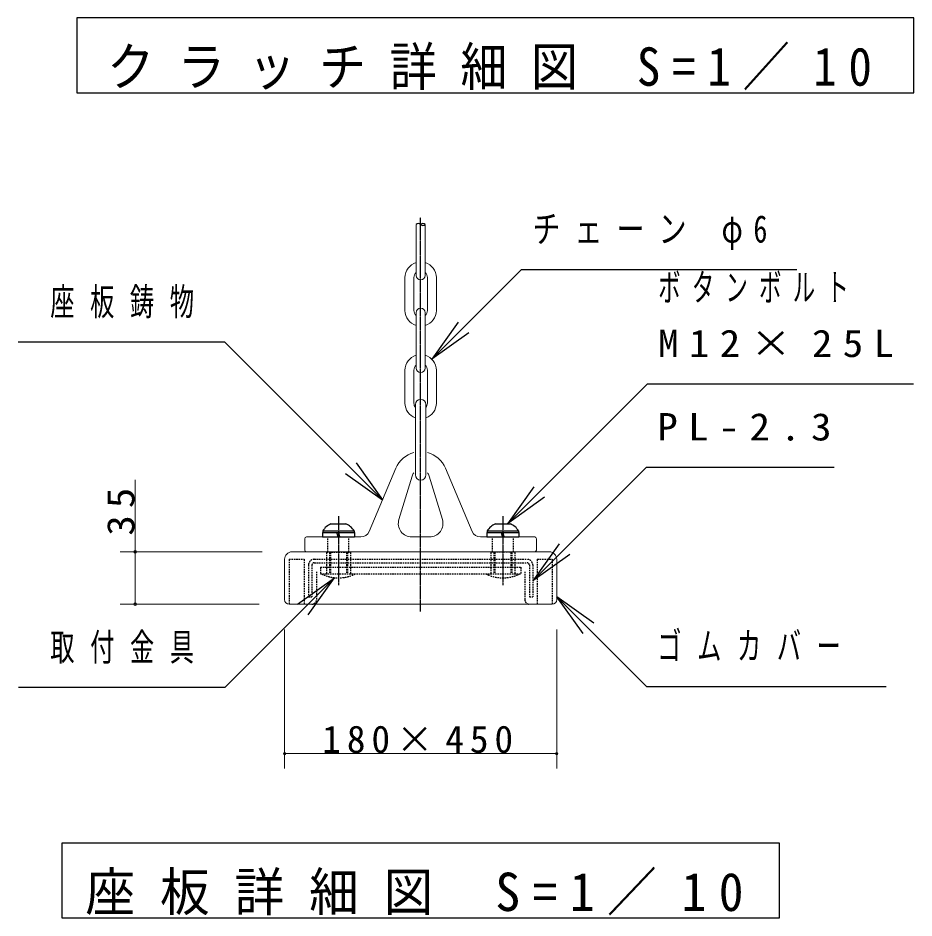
# Model space of a CAD drawing. Units: millimetres, scale not verified, with parts at other scales. Extents: x -35408 to 50, y -49934 to 13350.
# Drawn here: x -13011 to -10014, y 7135 to 10146 of the extents above; entities that cross this region are included whole.
import ezdxf

# ---------------------------------------------------------------- set-up
doc = ezdxf.new("R2010")
doc.units = ezdxf.units.MM
doc.linetypes.add('USER2', pattern=[6, 3, -1, 1, -1])
doc.linetypes.add('USER4', pattern=[8, 5, -3])
doc.layers.add('線', color=2, linetype='Continuous', lineweight=25)
doc.layers.add('補助', color=2, linetype='Continuous', lineweight=25)
doc.styles.add('ＭＳ ゴシック', font='')
doc.styles.get('ＭＳ ゴシック').set_extended_font_data('MS Gothic')

# ---------------------------------------------------------------- blocks, each defined once
blk = doc.blocks.new('dimension_origin')
at = {"color": 0, "linetype": 'Continuous', "lineweight": -2}
blk.add_circle((0, 0), 1.25, dxfattribs=at)

msp = doc.modelspace()

# ---------------------------------------------------------------- linework, layer by layer
at = {"layer": '線', "color": 7, "lineweight": 13}
for p, q in [((-11679.059, 9285.035), (-11679.059, 9455.035)), ((-11649.059, 9285.035), (-11649.059, 9455.035)), ((-11716.559, 9167.535), (-11716.559, 9277.535)), ((-11686.559, 9167.535), (-11686.559, 9277.535)), ((-11641.559, 9167.535), (-11641.559, 9277.535)), ((-11611.559, 9167.535), (-11611.559, 9277.535)), ((-11679.059, 8975.035), (-11679.059, 9160.035)), ((-11649.059, 8975.035), (-11649.059, 9160.035)), ((-11716.559, 8857.535), (-11716.559, 8967.535)), ((-11686.559, 8857.535), (-11686.559, 8967.535)), ((-11641.559, 8857.535), (-11641.559, 8967.535)), ((-11611.559, 8857.535), (-11611.559, 8967.535)), ((-11681.559, 8852.535), (-11681.559, 8617.535)), ((-11646.559, 8852.535), (-11646.559, 8617.535)), ((-11836.32, 8428.369), (-11746.975, 8640.034)), ((-11736.841, 8468.066), (-11692.773, 8613.723)), ((-11591.276, 8468.066), (-11635.344, 8613.723)), ((-11491.797, 8428.369), (-11581.143, 8640.034)), ((-12051.559, 8404.035), (-12051.559, 8366.035)), ((-12045.559, 8410.035), (-11863.959, 8410.035)), ((-11693.769, 8410.035), (-11634.348, 8410.035)), ((-11282.559, 8410.035), (-11464.159, 8410.035)), ((-11276.559, 8404.035), (-11276.559, 8366.035)), ((-12094.059, 8360.035), (-11234.059, 8360.035)), ((-12045.559, 8360.035), (-11282.559, 8360.035)), ((-12119.059, 8335.035), (-12119.059, 8200.035)), ((-11209.059, 8335.035), (-11209.059, 8200.035)), ((-12104.059, 8185.035), (-11224.059, 8185.035))]:
    msp.add_line(p, q, dxfattribs=at)
at = {"layer": '線', "color": 20, "linetype": 'USER2'}
for p, q in [((-11664.059, 8160.035), (-11664.059, 9480.035)), ((-11939.059, 8479.035), (-11939.059, 8247.865)), ((-11389.059, 8479.035), (-11389.059, 8247.865))]:
    msp.add_line(p, q, dxfattribs=at)
at = {"layer": '線'}
for p, q in [((-11964.059, 8454.035), (-11914.059, 8454.035)), ((-11414.059, 8454.035), (-11364.059, 8454.035)), ((-11992.809, 8425.035), (-11885.309, 8425.035)), ((-11992.809, 8425.035), (-11992.809, 8410.035)), ((-11992.809, 8410.035), (-11885.309, 8410.035)), ((-11991.559, 8430.035), (-11991.559, 8425.035)), ((-11991.559, 8430.035), (-11886.559, 8430.035)), ((-11991.559, 8425.035), (-11886.559, 8425.035)), ((-11939.896, 8410.035), (-11943.915, 8425.035)), ((-11934.202, 8410.035), (-11938.221, 8425.035)), ((-11886.559, 8430.035), (-11886.559, 8425.035)), ((-11885.309, 8425.035), (-11885.309, 8410.035)), ((-11442.809, 8425.035), (-11335.309, 8425.035)), ((-11442.809, 8425.035), (-11442.809, 8410.035)), ((-11442.809, 8410.035), (-11335.309, 8410.035)), ((-11441.559, 8430.035), (-11441.559, 8425.035)), ((-11441.559, 8430.035), (-11336.559, 8430.035)), ((-11441.559, 8425.035), (-11336.559, 8425.035)), ((-11389.896, 8410.035), (-11393.915, 8425.035)), ((-11384.202, 8410.035), (-11388.221, 8425.035)), ((-11336.559, 8430.035), (-11336.559, 8425.035)), ((-11335.309, 8425.035), (-11335.309, 8410.035))]:
    msp.add_line(p, q, dxfattribs=at)
at = {"layer": '線', "color": 4, "linetype": 'USER4'}
for p, q in [((-11974.059, 8360.035), (-11974.059, 8410.035)), ((-11904.059, 8360.035), (-11904.059, 8410.035)), ((-11424.059, 8360.035), (-11424.059, 8410.035)), ((-11354.059, 8360.035), (-11354.059, 8410.035)), ((-11979.059, 8358.535), (-11979.059, 8308.535)), ((-11979.059, 8358.535), (-11899.059, 8358.535)), ((-11969.059, 8358.535), (-11969.059, 8286.035)), ((-11965.674, 8358.535), (-11965.674, 8286.035)), ((-11912.444, 8358.535), (-11912.444, 8286.035)), ((-11909.059, 8358.535), (-11909.059, 8286.035)), ((-11899.059, 8358.535), (-11899.059, 8308.535)), ((-11349.059, 8358.535), (-11429.059, 8358.535)), ((-11429.059, 8358.535), (-11429.059, 8308.535)), ((-11419.059, 8358.535), (-11419.059, 8286.035)), ((-11415.674, 8358.535), (-11415.674, 8286.035)), ((-11362.444, 8358.535), (-11362.444, 8286.035)), ((-11359.059, 8358.535), (-11359.059, 8286.035)), ((-11349.059, 8358.535), (-11349.059, 8308.535)), ((-12104.059, 8335.035), (-12054.059, 8335.035)), ((-12104.059, 8335.035), (-12104.059, 8185.035)), ((-12054.059, 8335.035), (-12054.059, 8185.035)), ((-12039.059, 8316.035), (-12039.059, 8210.035)), ((-12027.559, 8316.035), (-12027.559, 8210.035)), ((-12020.059, 8335.035), (-11308.059, 8335.035)), ((-12020.059, 8323.535), (-11308.059, 8323.535)), ((-11300.559, 8316.035), (-11300.559, 8210.035)), ((-11289.059, 8316.035), (-11289.059, 8210.035)), ((-11274.059, 8335.035), (-11224.059, 8335.035)), ((-11274.059, 8335.035), (-11274.059, 8185.035)), ((-11224.059, 8335.035), (-11224.059, 8185.035)), ((-12012.559, 8293.535), (-12012.559, 8200.035)), ((-11999.059, 8308.535), (-11329.059, 8308.535)), ((-11999.059, 8308.535), (-11999.059, 8286.035)), ((-11999.059, 8286.035), (-11329.059, 8286.035)), ((-11979.059, 8308.535), (-11979.059, 8286.035)), ((-11899.059, 8308.535), (-11899.059, 8286.035)), ((-11429.059, 8308.535), (-11429.059, 8286.035)), ((-11349.059, 8308.535), (-11349.059, 8286.035)), ((-11329.059, 8308.535), (-11329.059, 8286.035)), ((-11315.559, 8293.535), (-11315.559, 8200.035)), ((-12039.059, 8210.035), (-12027.559, 8210.035)), ((-11300.559, 8210.035), (-11289.059, 8210.035))]:
    msp.add_line(p, q, dxfattribs=at)
at = {"layer": '線'}
for centre, radius, start, end in [((-11671.559, 9447.16), 10.875, 46.39718, 133.60282), ((-11656.559, 9447.16), 10.875, 46.39718, 133.60282), ((-11656.559, 9462.91), 10.875, 226.39718, 313.60282), ((-11939.059, 8397.634), 61.693, 113.90552, 148.31866), ((-11939.059, 8397.634), 61.693, 31.68134, 66.09448), ((-11389.059, 8397.634), 61.693, 113.90552, 148.31866), ((-11389.059, 8397.634), 61.693, 31.68134, 66.09448)]:
    msp.add_arc(centre, radius, start, end, dxfattribs=at)
at = {"layer": '線', "color": 7, "lineweight": 13}
for centre, radius, start, end in [((-11664.059, 9277.535), 52.5, 106.60155, 180), ((-11664.059, 9277.535), 52.5, 0, 73.39845), ((-11664.059, 9277.535), 22.5, 131.81031, 180), ((-11664.059, 9285.035), 15, 180, 0), ((-11664.059, 9277.535), 22.5, 0, 48.18969), ((-11664.059, 9167.535), 52.5, 180, 253.39845), ((-11664.059, 9167.535), 22.5, 180, 228.18969), ((-11664.059, 9160.035), 15, 0, 180), ((-11664.059, 9167.535), 52.5, 286.60155, 0), ((-11664.059, 9167.535), 22.5, 311.81031, 0), ((-11664.059, 8967.535), 52.5, 106.60155, 180), ((-11664.059, 8967.535), 52.5, 0, 73.39845), ((-11664.059, 8967.535), 22.5, 131.81031, 180), ((-11664.059, 8975.035), 15, 180, 0), ((-11664.059, 8967.535), 22.5, 0, 48.18969), ((-11664.059, 8857.535), 52.5, 180, 250.52878), ((-11664.059, 8857.535), 22.5, 180, 218.94244), ((-11664.059, 8852.535), 17.5, 0, 180), ((-11664.059, 8857.535), 52.5, 289.47122, 0), ((-11664.059, 8857.535), 22.5, 321.05756, 0), ((-11664.059, 8605.035), 90, 104.47751, 157.1151), ((-11664.059, 8605.035), 90, 22.8849, 75.52249), ((-11664.059, 8605.035), 30, 138.59038, 163.16699), ((-11664.059, 8617.535), 17.5, 180, 0), ((-11664.059, 8605.035), 30, 16.83301, 41.40962), ((-11693.769, 8455.035), 45, 163.16699, 270), ((-11634.348, 8455.035), 45, 270, 16.83301), ((-12045.559, 8404.035), 6, 90, 180), ((-11863.959, 8440.035), 30, 270, 337.1151), ((-11464.159, 8440.035), 30, 202.8849, 270), ((-11282.559, 8404.035), 6, 0, 90), ((-12094.059, 8335.035), 25, 90, 180), ((-12045.559, 8366.035), 6, 180, 270), ((-11282.559, 8366.035), 6, 270, 0), ((-11234.059, 8335.035), 25, 0, 90), ((-12104.059, 8200.035), 15, 180, 270), ((-11224.059, 8200.035), 15, 270, 0)]:
    msp.add_arc(centre, radius, start, end, dxfattribs=at)
at = {"layer": '線', "color": 4, "linetype": 'USER4'}
for centre, radius, start, end in [((-12020.059, 8316.035), 19, 90, 180), ((-12020.059, 8316.035), 7.5, 90, 180), ((-11308.059, 8316.035), 19, 0, 90), ((-11308.059, 8316.035), 7.5, 0, 90), ((-11939.059, 8399.575), 126.71, 243.64531, 296.35469), ((-11389.059, 8399.575), 126.71, 243.64531, 296.35469), ((-12027.559, 8200.035), 15, 270, 0), ((-11300.559, 8200.035), 15, 180, 270)]:
    msp.add_arc(centre, radius, start, end, dxfattribs=at)
at = {"layer": '補助'}
for p, q in [((-11520.87, 9110.724), (-11326.559, 9305.035)), ((-11326.559, 9305.035), (-11276.559, 9305.035)), ((-11276.559, 9305.035), (-10405.715, 9305.035)), ((-11538.547, 9128.402), (-11626.936, 9004.658)), ((-11626.936, 9004.658), (-11520.87, 9110.724)), ((-11503.192, 9093.047), (-11626.936, 9004.658)), ((-12369.059, 9061.613), (-13010.706, 9061.613)), ((-12319.059, 9061.613), (-12369.059, 9061.613)), ((-11897.713, 8640.268), (-12319.059, 9061.613)), ((-11267.993, 8560.101), (-10905.907, 8922.187)), ((-10905.907, 8922.187), (-10855.907, 8922.187)), ((-10855.907, 8922.187), (-10016.083, 8922.187)), ((-11880.036, 8657.945), (-11791.647, 8534.202)), ((-11182.993, 8369.101), (-10909.059, 8643.035)), ((-10909.059, 8643.035), (-10859.059, 8643.035)), ((-10859.059, 8643.035), (-10280.844, 8643.035)), ((-11915.391, 8622.59), (-11791.647, 8534.202)), ((-11791.647, 8534.202), (-11897.713, 8640.268)), ((-11285.67, 8577.779), (-11374.059, 8454.035)), ((-11374.059, 8454.035), (-11267.993, 8560.101)), ((-11250.315, 8542.423), (-11374.059, 8454.035)), ((-11200.67, 8386.779), (-11289.059, 8263.035)), ((-11289.059, 8263.035), (-11182.993, 8369.101)), ((-11165.315, 8351.423), (-11289.059, 8263.035)), ((-12075.753, 8185.061), (-11952.071, 8273.535)), ((-11952.071, 8273.535), (-12058.063, 8167.395)), ((-12040.373, 8149.73), (-11952.071, 8273.535)), ((-11120.67, 8086.291), (-11209.059, 8210.035)), ((-11085.315, 8121.647), (-11209.059, 8210.035)), ((-11209.059, 8210.035), (-11102.993, 8103.969)), ((-12058.063, 8167.395), (-12319.059, 7906.035)), ((-11102.993, 8103.969), (-10909.059, 7910.035)), ((-12369.059, 7906.035), (-13009.428, 7906.035)), ((-12319.059, 7906.035), (-12369.059, 7906.035)), ((-10909.059, 7910.035), (-10859.059, 7910.035)), ((-10859.059, 7910.035), (-10107.471, 7910.035))]:
    msp.add_line(p, q, dxfattribs=at)
at = {"layer": '補助', "lineweight": 13}
for p, q in [((-12619.059, 8185.035), (-12619.059, 8601.226)), ((-12194.059, 8360.035), (-12669.059, 8360.035)), ((-12204.059, 8185.035), (-12669.059, 8185.035)), ((-12119.059, 8100.035), (-12119.059, 7635.035)), ((-11209.059, 8100.035), (-11209.059, 7635.035)), ((-11209.059, 7685.035), (-12119.059, 7685.035))]:
    msp.add_line(p, q, dxfattribs=at)
at = {"layer": '補助'}
for points in [[(-12814.059, 10146.01), (-12814.059, 9896.01), (-10014.059, 9896.01), (-10014.059, 10146.01)], [(-12864.059, 7385.035), (-12864.059, 7135.035), (-10464.059, 7135.035), (-10464.059, 7385.035)]]:
    msp.add_lwpolyline(points, close=True, dxfattribs=at)

# ---------------------------------------------------------------- block references
at = {"layer": '補助', "lineweight": 13, "xscale": 3.33, "yscale": 3.33}
for p, rotation in [((-12619.059, 8360.035), 270), ((-12619.059, 8185.035), 90), ((-11209.059, 7685.035), 180)]:
    msp.add_blockref('dimension_origin', p, dxfattribs=dict(at, rotation=rotation))
msp.add_blockref('dimension_origin', (-12119.059, 7685.035), dxfattribs=at)

# ---------------------------------------------------------------- texts
at = {"layer": '補助', "style": 'ＭＳ ゴシック'}
for s, insert, char_height, attachment_point in [('\\T1.5;\\W0.9;クラッチ詳細図\\~S=1／10', (-11414.059, 9904.344), 128.3, 8), ('\\T1.5;\\W0.75;チェーン\\~φ6', (-11290.309, 9486.285), 91.64, 1), ('\\T1.5;\\W0.6;ボタンボルト', (-10869.657, 9290.937), 91.64, 1), ('\\T1.64;\\W0.65;座板鋳物', (-12902.809, 9242.863), 91.64, 1), ('\\T1.5;\\W1.1;M12×25L', (-10869.657, 9103.437), 91.64, 1), ('\\T1.5;\\W1.1;PL-2.3', (-10872.809, 8824.285), 91.64, 1), ('\\T1.64;\\W0.65;取付金具', (-12902.809, 8087.285), 91.64, 1), ('\\T1.64;\\W0.65;ゴムカバー', (-10872.809, 8091.285), 91.64, 1), ('\\T1.32;180×450', (-11664.059, 7686.035), 91.64, 8), ('\\T1.5;\\W0.95;座板詳細図\\~S=1／10', (-11664.059, 7143.368), 128.3, 8)]:
    msp.add_mtext(s, dxfattribs=dict(at, insert=insert, char_height=char_height, attachment_point=attachment_point))
at = {"layer": '補助', "insert": (-12620.059, 8505.988), "char_height": 91.64, "attachment_point": 8, "rotation": 90, "style": 'ＭＳ ゴシック'}
msp.add_mtext('\\T1.34;\\W1.1;35', dxfattribs=at)

doc.saveas('drawing.dxf')
